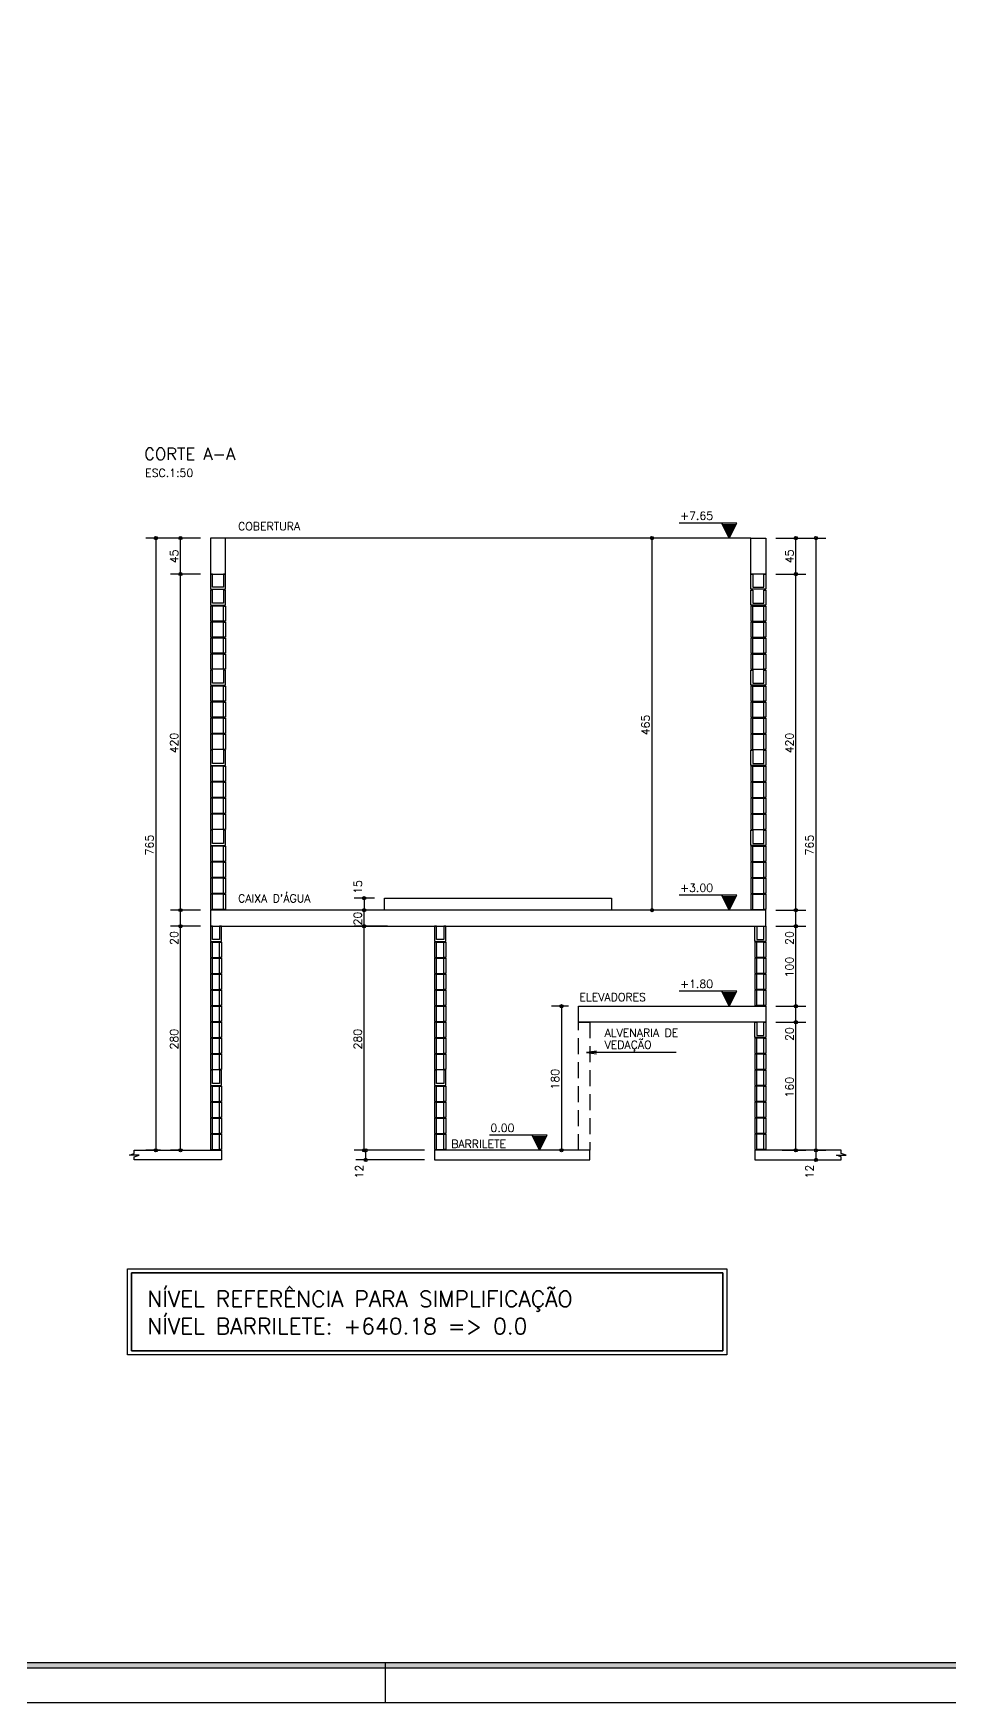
# Model space of a CAD drawing. Extents: x -334 to 5611, y 589 to 4794.
# Drawn here: x 3321 to 4466, y 589 to 2675 of the extents above; entities that cross this region are included whole.
import ezdxf

# ---------------------------------------------------------------- set-up
doc = ezdxf.new("R2010")
doc.units = 0
doc.header["$LTSCALE"] = 100
doc.header["$MEASUREMENT"] = 0
doc.linetypes.add('ESTILO_TQS_0002', pattern=[0.3, 0.2, -0.1])
doc.layers.get('0').update_dxf_attribs({"color": 245, "linetype": 'CONTINUOUS'})
for name, color, linetype in [('01', 7, 'CONTINUOUS'), ('104', 7, 'CONTINUOUS'), ('16', 5, 'CONTINUOUS'), ('210', 7, 'ESTILO_TQS_0002'), ('212', 3, 'CONTINUOUS'), ('221', 102, 'CONTINUOUS'), ('248', 5, 'CONTINUOUS'), ('30', 7, 'CONTINUOUS')]:
    doc.layers.add(name, color=color, linetype=linetype)
doc.styles.get("Standard").update_dxf_attribs({"font": 'ROMANS.SHX'})

# ---------------------------------------------------------------- blocks, each defined once
blk = doc.blocks.new('BLOCO14X19TOPO', base_point=(13186.106818, 2302.474493))
at = {"layer": '248'}
for p, q in [((13188.606818, 2321.474493), (13197.606818, 2321.474493)), ((13188.606818, 2302.474493), (13197.606818, 2302.474493))]:
    blk.add_line(p, q, dxfattribs=at)
for points in [[(13188.606818, 2302.474493), (13188.606818, 2321.474493), (13186.106818, 2321.474493), (13186.106818, 2302.474493), (13188.606818, 2302.474493)], [(13197.606818, 2302.474493), (13197.606818, 2321.474493), (13200.106818, 2321.474493), (13200.106818, 2302.474493), (13197.606818, 2302.474493)]]:
    blk.add_lwpolyline(points, dxfattribs=at)
blk = doc.blocks.new('CANALETA14X19TOPO', base_point=(735.032049, -4583.115153))
at = {"layer": '212'}
blk.add_lwpolyline([(749.032049, -4583.115153), (749.032049, -4564.115153), (746.532049, -4564.115153), (746.532049, -4580.615153), (737.532049, -4580.615153), (737.532049, -4564.115153), (735.032049, -4564.115153), (735.032049, -4583.115153), (749.032049, -4583.115153)], dxfattribs=at)
blk = doc.blocks.new('B191919T', base_point=(761.429929, -8.35784))
at = {"layer": '248'}
for p, q in [((768.429929, 1.14216), (754.429929, 1.14216)), ((768.429929, -17.85784), (754.429929, -17.85784))]:
    blk.add_line(p, q, dxfattribs=at)
for points in [[(754.429929, 1.14216), (751.929929, 1.14216), (751.929929, -17.85784), (754.429929, -17.85784), (754.429929, 1.14216)], [(768.429929, -17.85784), (768.429929, 1.14216), (770.929929, 1.14216), (770.929929, -17.85784), (768.429929, -17.85784)]]:
    blk.add_lwpolyline(points, dxfattribs=at)

msp = doc.modelspace()

# ---------------------------------------------------------------- linework, layer by layer
for p, q in [((4200.209516, 2062.611829), (4128.209531, 2062.611829)), ((4190.834516, 2043.86182), (4181.459498, 2062.611829)), ((4182.295596, 2060.939614), (4199.373453, 2060.939614)), ((4183.131694, 2059.267454), (4198.537355, 2059.267454)), ((4183.967792, 2057.595257), (4197.701293, 2057.595257)), ((4184.803855, 2055.923097), (4196.865195, 2055.923097)), ((4185.639953, 2054.250936), (4196.029096, 2054.2509)), ((4186.476051, 2052.57874), (4195.193034, 2052.57874)), ((4187.31215, 2050.906534), (4194.356936, 2050.90657)), ((4188.148248, 2049.234329), (4193.520838, 2049.234374)), ((4188.984346, 2047.562168), (4192.684739, 2047.562168)), ((4189.820408, 2045.890008), (4191.848623, 2045.890008)), ((4190.834516, 2043.86182), (4200.209516, 2062.611829)), ((4217.662565, 2043.86182), (3561.662565, 2043.86182)), ((4200.209516, 1597.611829), (4128.209531, 1597.611829)), ((4190.834516, 1578.86182), (4181.459498, 1597.611829)), ((4182.295596, 1595.939614), (4199.373453, 1595.939614)), ((4183.131694, 1594.267454), (4198.537355, 1594.267454)), ((4183.967792, 1592.595257), (4197.701293, 1592.595257)), ((4184.803855, 1590.923097), (4196.865195, 1590.923097)), ((4185.639953, 1589.250936), (4196.029096, 1589.2509)), ((4186.476051, 1587.57874), (4195.193034, 1587.57874)), ((4187.31215, 1585.906534), (4194.356936, 1585.90657)), ((4190.834516, 1578.86182), (4200.209516, 1597.611829)), ((4188.148248, 1584.234329), (4193.520838, 1584.234374)), ((4188.984346, 1582.562168), (4192.684739, 1582.562168)), ((4189.820408, 1580.890008), (4191.848623, 1580.890008)), ((4200.209516, 1477.611829), (4128.209531, 1477.611829)), ((4190.834516, 1458.86182), (4181.459498, 1477.611829)), ((4182.295596, 1475.939614), (4199.373453, 1475.939614)), ((4183.131694, 1474.267454), (4198.537355, 1474.267454)), ((4183.967792, 1472.595257), (4197.701293, 1472.595257)), ((4184.803855, 1470.923097), (4196.865195, 1470.923097)), ((4185.639953, 1469.250936), (4196.029096, 1469.2509)), ((4186.476051, 1467.57874), (4195.193034, 1467.57874)), ((4187.31215, 1465.906534), (4194.356936, 1465.90657)), ((4188.148248, 1464.234329), (4193.520838, 1464.234374)), ((4188.984346, 1462.562168), (4192.684739, 1462.562168)), ((4189.820408, 1460.890008), (4191.848623, 1460.890008)), ((4190.834516, 1458.86182), (4200.209516, 1477.611829)), ((3963.171556, 1297.611829), (3891.171571, 1297.611829)), ((3953.796556, 1278.86182), (3944.421538, 1297.611829)), ((3945.257636, 1295.939614), (3962.335493, 1295.939614)), ((3946.093734, 1294.267454), (3961.499395, 1294.267454)), ((3953.796556, 1278.86182), (3963.171556, 1297.611829)), ((3946.929832, 1292.595257), (3960.663333, 1292.595257)), ((3947.765895, 1290.923097), (3959.827234, 1290.923097)), ((3948.601993, 1289.250936), (3958.991136, 1289.2509)), ((3949.438091, 1287.57874), (3958.155074, 1287.57874)), ((3950.274189, 1285.906534), (3957.318976, 1285.90657)), ((3951.110288, 1284.234329), (3956.482877, 1284.234374)), ((3951.946386, 1282.562168), (3955.646779, 1282.562168)), ((3952.782448, 1280.890008), (3954.810663, 1280.890008)), ((3760.802892, 638.673244), (3760.802892, 588.673244))]:
    msp.add_line(p, q)
for points in [[(-334.197108, 588.673244), (5610.802892, 588.673244), (5610.802892, 4793.673244), (-334.197108, 4793.673244), (-334.197108, 588.673244)], [(5560.802892, 638.673244), (5560.802892, 631.673244), (-216.197108, 631.673244), (-216.197108, 4750.673244), (5560.802892, 4750.673244), (5560.802892, 4743.673244), (-209.197108, 4743.673244), (-209.197108, 638.673244), (5560.802892, 638.673244)], [(-209.197108, 638.673244), (5560.802892, 638.673244), (5560.802892, 4743.673244), (-209.197108, 4743.673244), (-209.197108, 638.673244)], [(4181.459498, 2062.611829), (4190.834516, 2043.86182), (4200.209516, 2062.611829), (4181.459498, 2062.611829)], [(4181.459498, 1597.611829), (4190.834516, 1578.86182), (4200.209516, 1597.611829), (4181.459498, 1597.611829)], [(4181.459498, 1477.611829), (4190.834516, 1458.86182), (4200.209516, 1477.611829), (4181.459498, 1477.611829)], [(3944.421538, 1297.611829), (3953.796556, 1278.86182), (3963.171556, 1297.611829), (3944.421538, 1297.611829)]]:
    msp.add_lwpolyline(points)
for points in [[(5560.802892, 631.673244), (-216.197108, 631.673244), (-209.197108, 638.673244)], [(5560.802892, 631.673244), (-209.197108, 638.673244), (5560.802892, 638.673244)]]:
    msp.add_solid(points)
at = {"layer": '01'}
for points in [[(3542.662565, 1998.86182), (3561.662565, 1998.86182), (3561.662565, 2043.86182), (3542.662565, 2043.86182), (3542.662565, 1998.86182)], [(4236.662565, 1998.86182), (4217.662565, 1998.86182), (4217.662565, 2043.86182), (4236.662565, 2043.86182), (4236.662565, 1998.86182)], [(3760.203543, 1593.86182), (4043.747375, 1593.86182), (4043.747375, 1578.86182), (3760.203543, 1578.86182), (3760.203543, 1593.86182)], [(3542.662565, 1558.86182), (4236.662565, 1558.86182), (4236.662565, 1578.86182), (3542.662565, 1578.86182), (3542.662565, 1558.86182)], [(4236.662565, 1438.86182), (4002.662565, 1438.86182), (4002.662565, 1458.86182), (4236.662565, 1458.86182), (4236.662565, 1438.86182)], [(3447.417225, 1266.86182), (3447.417225, 1270.861816), (3453.417224, 1272.86182), (3441.417225, 1272.86182), (3447.417225, 1274.861812), (3447.417225, 1278.86182), (3556.662565, 1278.86182), (3556.662565, 1266.86182), (3447.417225, 1266.86182), (3447.417225, 1266.86182)], [(3822.662565, 1266.86182), (4016.662565, 1266.86182), (4016.662565, 1278.86182), (3822.662565, 1278.86182), (3822.662565, 1266.86182)], [(4330.806957, 1266.86182), (4330.806957, 1270.861816), (4324.806957, 1272.86182), (4336.806957, 1272.86182), (4330.806957, 1274.861812), (4330.806957, 1278.86182), (4222.662565, 1278.86182), (4222.662565, 1266.86182), (4330.806957, 1266.86182), (4330.806957, 1266.86182)], [(3439.070437, 1130.90576), (4187.972151, 1130.90576), (4187.972151, 1023.253551), (3439.070437, 1023.253551), (3439.070437, 1130.90576)], [(3444.070437, 1125.90576), (4182.972151, 1125.90576), (4182.972151, 1028.253551), (3444.070437, 1028.253551), (3444.070437, 1125.90576)]]:
    msp.add_lwpolyline(points, dxfattribs=at)
at = {"layer": '104'}
msp.add_lwpolyline([(4182.972151, 1125.90576), (3444.070437, 1125.90576), (3444.070437, 1028.253551), (4182.972151, 1028.253551), (4182.972151, 1125.90576)], dxfattribs=at)
at = {"layer": '210'}
msp.add_lwpolyline([(4002.662565, 1438.86182), (4016.662565, 1438.86182), (4016.662565, 1278.86182), (4002.662565, 1278.86182), (4002.662565, 1438.86182)], dxfattribs=at)
at = {"layer": '212'}
for points in [[(3559.162565, 1998.86182), (3559.162565, 1982.36182), (3545.162565, 1982.36182), (3545.162565, 1998.86182), (3542.662565, 1998.86182), (3542.662565, 1979.86182), (3561.662565, 1979.86182), (3561.662565, 1998.86182), (3559.162565, 1998.86182)], [(4220.162565, 1998.86182), (4220.162565, 1982.36182), (4234.162565, 1982.36182), (4234.162565, 1998.86182), (4236.662565, 1998.86182), (4236.662565, 1979.86182), (4217.662565, 1979.86182), (4217.662565, 1998.86182), (4220.162565, 1998.86182)], [(3559.162565, 1978.86182), (3559.162565, 1962.36182), (3545.162565, 1962.36182), (3545.162565, 1978.86182), (3542.662565, 1978.86182), (3542.662565, 1959.86182), (3561.662565, 1959.86182), (3561.662565, 1978.86182), (3559.162565, 1978.86182)], [(4220.162565, 1978.86182), (4220.162565, 1962.36182), (4234.162565, 1962.36182), (4234.162565, 1978.86182), (4236.662565, 1978.86182), (4236.662565, 1959.86182), (4217.662565, 1959.86182), (4217.662565, 1978.86182), (4220.162565, 1978.86182)], [(3559.162565, 1878.86182), (3559.162565, 1862.36182), (3545.162565, 1862.36182), (3545.162565, 1878.86182), (3542.662565, 1878.86182), (3542.662565, 1859.86182), (3561.662565, 1859.86182), (3561.662565, 1878.86182), (3559.162565, 1878.86182)], [(4220.162565, 1878.86182), (4220.162565, 1862.36182), (4234.162565, 1862.36182), (4234.162565, 1878.86182), (4236.662565, 1878.86182), (4236.662565, 1859.86182), (4217.662565, 1859.86182), (4217.662565, 1878.86182), (4220.162565, 1878.86182)], [(3559.162565, 1778.86182), (3559.162565, 1762.36182), (3545.162565, 1762.36182), (3545.162565, 1778.86182), (3542.662565, 1778.86182), (3542.662565, 1759.86182), (3561.662565, 1759.86182), (3561.662565, 1778.86182), (3559.162565, 1778.86182)], [(4220.162565, 1778.86182), (4220.162565, 1762.36182), (4234.162565, 1762.36182), (4234.162565, 1778.86182), (4236.662565, 1778.86182), (4236.662565, 1759.86182), (4217.662565, 1759.86182), (4217.662565, 1778.86182), (4220.162565, 1778.86182)], [(3559.162565, 1678.86182), (3559.162565, 1662.36182), (3545.162565, 1662.36182), (3545.162565, 1678.86182), (3542.662565, 1678.86182), (3542.662565, 1659.86182), (3561.662565, 1659.86182), (3561.662565, 1678.86182), (3559.162565, 1678.86182)], [(4220.162565, 1678.86182), (4220.162565, 1662.36182), (4234.162565, 1662.36182), (4234.162565, 1678.86182), (4236.662565, 1678.86182), (4236.662565, 1659.86182), (4217.662565, 1659.86182), (4217.662565, 1678.86182), (4220.162565, 1678.86182)]]:
    msp.add_lwpolyline(points, dxfattribs=at)
at = {"layer": '221', "color": 102}
for p, q in [((3530.162565, 2043.86182), (3461.993203, 2043.86182)), ((3474.493203, 2043.86182), (3474.493203, 1278.86182)), ((3530.162565, 2043.86182), (3492.75572, 2043.86182)), ((3505.25572, 1998.86182), (3505.25572, 2043.86182)), ((3542.662565, 2043.86182), (3542.662565, 2043.86182)), ((3542.662565, 2043.86182), (3542.662565, 2043.86182)), ((4096.027823, 2043.86182), (4081.738375, 2043.86182)), ((4094.238375, 2043.86182), (4094.238375, 1578.86182)), ((4108.527823, 2043.86182), (4108.527823, 2043.86182)), ((4236.662565, 2043.86182), (4236.662565, 2043.86182)), ((4236.662565, 2043.86182), (4236.662565, 2043.86182)), ((4249.162565, 2043.86182), (4286.569409, 2043.86182)), ((4249.162565, 2043.86182), (4311.65004, 2043.86182)), ((4274.069409, 1998.86182), (4274.069409, 2043.86182)), ((4299.15004, 2043.86182), (4299.15004, 1278.86182)), ((3530.162565, 1998.86182), (3492.75572, 1998.86182)), ((3530.162565, 1998.86182), (3492.75572, 1998.86182)), ((3505.25572, 1578.86182), (3505.25572, 1998.86182)), ((3542.662565, 1998.86182), (3542.662565, 1998.86182)), ((3542.662565, 1998.86182), (3542.662565, 1998.86182)), ((4236.662565, 1998.86182), (4236.662565, 1998.86182)), ((4236.662565, 1998.86182), (4236.662565, 1998.86182)), ((4249.162565, 1998.86182), (4286.569409, 1998.86182)), ((4249.162565, 1998.86182), (4286.569409, 1998.86182)), ((4274.069409, 1578.86182), (4274.069409, 1998.86182)), ((3747.703543, 1593.86182), (3722.127123, 1593.86182)), ((3734.627123, 1593.86182), (3734.627123, 1578.86182)), ((3760.203543, 1593.86182), (3760.203543, 1593.86182)), ((3530.162565, 1578.86182), (3492.75572, 1578.86182)), ((3530.162565, 1578.86182), (3492.75572, 1578.86182)), ((3505.25572, 1558.86182), (3505.25572, 1578.86182)), ((3542.662565, 1578.86182), (3542.662565, 1578.86182)), ((3542.662565, 1578.86182), (3542.662565, 1578.86182)), ((3760.775789, 1578.86182), (3722.127123, 1578.86182)), ((3748.275789, 1578.86182), (3722.127123, 1578.86182)), ((3734.627123, 1558.86182), (3734.627123, 1578.86182)), ((3760.775789, 1578.86182), (3760.775789, 1578.86182)), ((3773.275789, 1578.86182), (3773.275789, 1578.86182)), ((4095.318387, 1578.86182), (4081.738375, 1578.86182)), ((4107.818387, 1578.86182), (4107.818387, 1578.86182)), ((4236.662565, 1578.86182), (4236.662565, 1578.86182)), ((4236.662565, 1578.86182), (4236.662565, 1578.86182)), ((4249.162565, 1578.86182), (4286.569409, 1578.86182)), ((4249.162565, 1578.86182), (4286.569409, 1578.86182)), ((4274.069409, 1558.86182), (4274.069409, 1578.86182)), ((3530.162565, 1558.86182), (3492.75572, 1558.86182)), ((3530.162565, 1558.86182), (3492.75572, 1558.86182)), ((3505.25572, 1278.86182), (3505.25572, 1558.86182)), ((3542.662565, 1558.86182), (3542.662565, 1558.86182)), ((3542.662565, 1558.86182), (3542.662565, 1558.86182)), ((3763.796265, 1558.86182), (3722.127123, 1558.86182)), ((3763.796265, 1558.86182), (3722.127123, 1558.86182)), ((3734.627123, 1278.86182), (3734.627123, 1558.86182)), ((3776.296265, 1558.86182), (3776.296265, 1558.86182)), ((3776.296265, 1558.86182), (3776.296265, 1558.86182)), ((4236.662565, 1558.86182), (4236.662565, 1558.86182)), ((4236.662565, 1558.86182), (4236.662565, 1558.86182)), ((4249.162565, 1558.86182), (4286.569409, 1558.86182)), ((4249.162565, 1558.86182), (4286.569409, 1558.86182)), ((4274.069409, 1458.86182), (4274.069409, 1558.86182)), ((3990.162565, 1458.86182), (3968.716194, 1458.86182)), ((3981.216194, 1458.86182), (3981.216194, 1278.86182)), ((4002.662565, 1458.86182), (4002.662565, 1458.86182)), ((4236.662565, 1458.86182), (4236.662565, 1458.86182)), ((4236.662565, 1458.86182), (4236.662565, 1458.86182)), ((4249.162565, 1458.86182), (4286.569409, 1458.86182)), ((4249.162565, 1458.86182), (4286.569409, 1458.86182)), ((4274.069409, 1438.86182), (4274.069409, 1458.86182)), ((4236.662565, 1438.86182), (4236.662565, 1438.86182)), ((4236.662565, 1438.86182), (4236.662565, 1438.86182)), ((4249.162565, 1438.86182), (4286.569409, 1438.86182)), ((4249.162565, 1438.86182), (4286.569409, 1438.86182)), ((4274.069409, 1278.86182), (4274.069409, 1438.86182)), ((3480.25572, 1278.86182), (3461.993203, 1278.86182)), ((3508.004609, 1278.86182), (3492.75572, 1278.86182)), ((3492.75572, 1278.86182), (3492.75572, 1278.86182)), ((3520.504609, 1278.86182), (3520.504609, 1278.86182)), ((3810.162565, 1278.86182), (3722.127123, 1278.86182)), ((3810.162565, 1278.86182), (3724.127123, 1278.86182)), ((3736.627123, 1266.86182), (3736.627123, 1278.86182)), ((3822.662565, 1278.86182), (3822.662565, 1278.86182)), ((3822.662565, 1278.86182), (3822.662565, 1278.86182)), ((3990.162565, 1278.86182), (3968.716194, 1278.86182)), ((4002.662565, 1278.86182), (4002.662565, 1278.86182)), ((4244.38672, 1278.86182), (4244.38672, 1278.86182)), ((4256.88672, 1278.86182), (4286.569409, 1278.86182)), ((4286.569409, 1278.86182), (4286.569409, 1278.86182)), ((4298.567964, 1278.86182), (4298.567964, 1278.86182)), ((4299.069409, 1278.86182), (4311.65004, 1278.86182)), ((4299.15004, 1278.86182), (4299.15004, 1266.86182)), ((4311.067964, 1278.86182), (4311.65004, 1278.86182)), ((3810.162565, 1266.86182), (3724.127123, 1266.86182)), ((3822.662565, 1266.86182), (3822.662565, 1266.86182)), ((4289.083167, 1266.86182), (4289.083167, 1266.86182)), ((4301.583167, 1266.86182), (4311.65004, 1266.86182))]:
    msp.add_line(p, q, dxfattribs=at)
msp.add_lwpolyline([(4124.54009, 1401.178441), (4012.539887, 1401.178441), (4024.932948, 1402.810018), (4012.539887, 1401.178441), (4024.932948, 1399.546863)], dxfattribs=at)
for centre, radius in [((3474.493203, 2043.86182), 2), ((3474.493203, 2043.86182), 1), ((3505.25572, 2043.86182), 2), ((3505.25572, 2043.86182), 1), ((4094.238375, 2043.86182), 2), ((4094.238375, 2043.86182), 1), ((4274.069409, 2043.86182), 2), ((4274.069409, 2043.86182), 1), ((4299.15004, 2043.86182), 2), ((4299.15004, 2043.86182), 1), ((3505.25572, 1998.86182), 2), ((3505.25572, 1998.86182), 2), ((3505.25572, 1998.86182), 1), ((3505.25572, 1998.86182), 1), ((4274.069409, 1998.86182), 2), ((4274.069409, 1998.86182), 2), ((4274.069409, 1998.86182), 1), ((4274.069409, 1998.86182), 1), ((3734.627123, 1593.86182), 2), ((3734.627123, 1593.86182), 1), ((3505.25572, 1578.86182), 2), ((3505.25572, 1578.86182), 2), ((3505.25572, 1578.86182), 1), ((3505.25572, 1578.86182), 1), ((3734.627123, 1578.86182), 2), ((3734.627123, 1578.86182), 2), ((3734.627123, 1578.86182), 1), ((3734.627123, 1578.86182), 1), ((4094.238375, 1578.86182), 2), ((4094.238375, 1578.86182), 1), ((4274.069409, 1578.86182), 2), ((4274.069409, 1578.86182), 2), ((4274.069409, 1578.86182), 1), ((4274.069409, 1578.86182), 1), ((3505.25572, 1558.86182), 2), ((3505.25572, 1558.86182), 2), ((3505.25572, 1558.86182), 1), ((3505.25572, 1558.86182), 1), ((3734.627123, 1558.86182), 2), ((3734.627123, 1558.86182), 2), ((3734.627123, 1558.86182), 1), ((3734.627123, 1558.86182), 1), ((4274.069409, 1558.86182), 2), ((4274.069409, 1558.86182), 2), ((4274.069409, 1558.86182), 1), ((4274.069409, 1558.86182), 1), ((3981.216194, 1458.86182), 2), ((4274.069409, 1458.86182), 2), ((4274.069409, 1458.86182), 2), ((3981.216194, 1458.86182), 1), ((4274.069409, 1438.86182), 2), ((4274.069409, 1438.86182), 2), ((4274.069409, 1458.86182), 1), ((4274.069409, 1458.86182), 1), ((4274.069409, 1438.86182), 1), ((4274.069409, 1438.86182), 1), ((3474.493203, 1278.86182), 2), ((3474.493203, 1278.86182), 1), ((3505.25572, 1278.86182), 2), ((3505.25572, 1278.86182), 1), ((3734.627123, 1278.86182), 2), ((3734.627123, 1278.86182), 1), ((3736.627123, 1278.86182), 2), ((3736.627123, 1278.86182), 1), ((3981.216194, 1278.86182), 2), ((3981.216194, 1278.86182), 1), ((4274.069409, 1278.86182), 2), ((4274.069409, 1278.86182), 1), ((4299.15004, 1278.86182), 2), ((4299.15004, 1278.86182), 2), ((4299.15004, 1278.86182), 1), ((4299.15004, 1278.86182), 1), ((3736.627123, 1266.86182), 2), ((3736.627123, 1266.86182), 1), ((4299.15004, 1266.86182), 2), ((4299.15004, 1266.86182), 1)]:
    msp.add_circle(centre, radius, dxfattribs=at)
at = {"layer": '30'}
for points in [[(3542.662565, 1998.86182), (3561.662565, 1998.86182), (3561.662565, 2043.86182), (3542.662565, 2043.86182), (3542.662565, 1998.86182)], [(4236.662565, 1998.86182), (4217.662565, 1998.86182), (4217.662565, 2043.86182), (4236.662565, 2043.86182), (4236.662565, 1998.86182)], [(3760.203543, 1593.86182), (4043.747375, 1593.86182), (4043.747375, 1578.86182), (3760.203543, 1578.86182), (3760.203543, 1593.86182)], [(3542.662565, 1558.86182), (4236.662565, 1558.86182), (4236.662565, 1578.86182), (3542.662565, 1578.86182), (3542.662565, 1558.86182)], [(4236.662565, 1438.86182), (4002.662565, 1438.86182), (4002.662565, 1458.86182), (4236.662565, 1458.86182), (4236.662565, 1438.86182)], [(3447.417225, 1266.86182), (3447.417225, 1270.861816), (3453.417224, 1272.86182), (3441.417225, 1272.86182), (3447.417225, 1274.861812), (3447.417225, 1278.86182), (3556.662565, 1278.86182), (3556.662565, 1266.86182), (3447.417225, 1266.86182), (3447.417225, 1266.86182)], [(3822.662565, 1266.86182), (4016.662565, 1266.86182), (4016.662565, 1278.86182), (3822.662565, 1278.86182), (3822.662565, 1266.86182)], [(4330.806957, 1266.86182), (4330.806957, 1270.861816), (4324.806957, 1272.86182), (4336.806957, 1272.86182), (4330.806957, 1274.861812), (4330.806957, 1278.86182), (4222.662565, 1278.86182), (4222.662565, 1266.86182), (4330.806957, 1266.86182), (4330.806957, 1266.86182)]]:
    msp.add_lwpolyline(points, dxfattribs=at)

# ---------------------------------------------------------------- block references
at = {"layer": '212'}
for p in [(3542.662565, 1539.86182), (3822.662565, 1539.86182), (3542.662565, 1359.86182), (3822.662565, 1359.86182)]:
    msp.add_blockref('CANALETA14X19TOPO', p, dxfattribs=at)
at = {"layer": '212', "xscale": -1, "rotation": 360}
for p in [(4236.662565, 1539.86182), (4236.662565, 1419.86182)]:
    msp.add_blockref('CANALETA14X19TOPO', p, dxfattribs=at)
at = {"layer": '248'}
for name, p in [('B191919T', (3552.162565, 1949.36182)), ('B191919T', (3552.162565, 1929.36182)), ('B191919T', (3552.162565, 1909.36182)), ('B191919T', (3552.162565, 1889.36182)), ('B191919T', (3552.162565, 1849.36182)), ('B191919T', (3552.162565, 1829.36182)), ('B191919T', (3552.162565, 1809.36182)), ('B191919T', (3552.162565, 1789.36182)), ('B191919T', (3552.162565, 1749.36182)), ('B191919T', (3552.162565, 1729.36182)), ('B191919T', (3552.162565, 1709.36182)), ('B191919T', (3552.162565, 1689.36182)), ('B191919T', (3552.162565, 1649.36182)), ('B191919T', (3552.162565, 1629.36182)), ('B191919T', (3552.162565, 1609.36182)), ('B191919T', (3552.162565, 1589.36182)), ('BLOCO14X19TOPO', (3542.662565, 1519.86182)), ('BLOCO14X19TOPO', (3822.662565, 1519.86182)), ('BLOCO14X19TOPO', (3542.662565, 1499.86182)), ('BLOCO14X19TOPO', (3822.662565, 1499.86182)), ('BLOCO14X19TOPO', (3542.662565, 1479.86182)), ('BLOCO14X19TOPO', (3822.662565, 1479.86182)), ('BLOCO14X19TOPO', (3542.662565, 1459.86182)), ('BLOCO14X19TOPO', (3822.662565, 1459.86182)), ('BLOCO14X19TOPO', (3542.662565, 1439.86182)), ('BLOCO14X19TOPO', (3822.662565, 1439.86182)), ('BLOCO14X19TOPO', (3542.662565, 1419.86182)), ('BLOCO14X19TOPO', (3542.662565, 1399.86182)), ('BLOCO14X19TOPO', (3822.662565, 1419.86182)), ('BLOCO14X19TOPO', (3822.662565, 1399.86182)), ('BLOCO14X19TOPO', (3542.662565, 1379.86182)), ('BLOCO14X19TOPO', (3822.662565, 1379.86182)), ('BLOCO14X19TOPO', (3542.662565, 1339.86182)), ('BLOCO14X19TOPO', (3822.662565, 1339.86182)), ('BLOCO14X19TOPO', (3542.662565, 1319.86182)), ('BLOCO14X19TOPO', (3822.662565, 1319.86182)), ('BLOCO14X19TOPO', (3542.662565, 1299.86182)), ('BLOCO14X19TOPO', (3822.662565, 1299.86182)), ('BLOCO14X19TOPO', (3542.662565, 1279.86182)), ('BLOCO14X19TOPO', (3822.662565, 1279.86182))]:
    msp.add_blockref(name, p, dxfattribs=at)
at = {"layer": '248', "xscale": -1, "rotation": 360}
for name, p in [('B191919T', (4227.162565, 1949.36182)), ('B191919T', (4227.162565, 1929.36182)), ('B191919T', (4227.162565, 1909.36182)), ('B191919T', (4227.162565, 1889.36182)), ('B191919T', (4227.162565, 1849.36182)), ('B191919T', (4227.162565, 1829.36182)), ('B191919T', (4227.162565, 1809.36182)), ('B191919T', (4227.162565, 1789.36182)), ('B191919T', (4227.162565, 1749.36182)), ('B191919T', (4227.162565, 1729.36182)), ('B191919T', (4227.162565, 1709.36182)), ('B191919T', (4227.162565, 1689.36182)), ('B191919T', (4227.162565, 1649.36182)), ('B191919T', (4227.162565, 1629.36182)), ('B191919T', (4227.162565, 1609.36182)), ('B191919T', (4227.162565, 1589.36182)), ('BLOCO14X19TOPO', (4236.662565, 1519.86182)), ('BLOCO14X19TOPO', (4236.662565, 1499.86182)), ('BLOCO14X19TOPO', (4236.662565, 1479.86182)), ('BLOCO14X19TOPO', (4236.662565, 1459.86182)), ('BLOCO14X19TOPO', (4236.662565, 1399.86182)), ('BLOCO14X19TOPO', (4236.662565, 1379.86182)), ('BLOCO14X19TOPO', (4236.662565, 1359.86182)), ('BLOCO14X19TOPO', (4236.662565, 1339.86182)), ('BLOCO14X19TOPO', (4236.662565, 1319.86182)), ('BLOCO14X19TOPO', (4236.662565, 1299.86182)), ('BLOCO14X19TOPO', (4236.662565, 1279.86182))]:
    msp.add_blockref(name, p, dxfattribs=at)

# ---------------------------------------------------------------- texts
for s, height, p in [('ESC.1:50', 10, (3461.071418, 2120.337534)), ('+7.65', 10, (4129.507011, 2066.784592)), ('COBERTURA', 10, (3577.174259, 2053.644352)), ('+3.00', 10, (4129.507011, 1601.784592)), ("CAIXA D'ÁGUA", 10, (3577.174259, 1588.644352)), ('+1.80', 10, (4129.507011, 1481.784592)), ('ELEVADORES', 10, (4003.663614, 1465.221239)), ('0.00', 10, (3892.469051, 1301.784592)), ('BARRILETE', 10, (3843.454795, 1281.717352)), ('NÍVEL REFERÊNCIA PARA SIMPLIFICAÇÃO', 20, (3463.73257, 1083.032212)), ('NÍVEL BARRILETE: +640.18 => 0.0', 20, (3463.73257, 1049.032212))]:
    msp.add_text(s, height=height).set_placement(p)
at = {"layer": '16'}
msp.add_text('CORTE A-A', height=15, dxfattribs=at).set_placement((3459.805698, 2141.46503))
at = {"layer": '221', "color": 102}
for s, p in [('45', (3502.25572, 2012.36182)), ('45', (4271.069409, 2012.36182)), ('465', (4091.238375, 1797.36182)), ('420', (3502.25572, 1774.86182)), ('420', (4271.069409, 1774.86182)), ('765', (3471.493203, 1647.36182)), ('765', (4296.15004, 1647.36182)), ('15', (3731.871197, 1599.1841)), ('20', (3731.627123, 1559.86182)), ('20', (3502.25572, 1535.52849)), ('20', (4271.069409, 1535.52849)), ('100', (4271.069409, 1494.86182)), ('280', (3502.25572, 1404.86182)), ('280', (3731.627123, 1404.86182)), ('20', (4271.069409, 1415.52849)), ('180', (3978.216194, 1354.86182)), ('160', (4271.069409, 1344.86182)), ('12', (3733.627123, 1243.52849)), ('12', (4296.15004, 1243.52849))]:
    msp.add_text(s, height=10, rotation=90, dxfattribs=at).set_placement(p)
at = {"layer": '221', "color": 102, "linetype": 'Continuous'}
for s, p in [('ALVENARIA DE', (4035.085232, 1420.749009)), ('VEDAÇÃO', (4035.085232, 1405.749009))]:
    msp.add_text(s, height=10, dxfattribs=at).set_placement(p)

doc.saveas('drawing.dxf')
